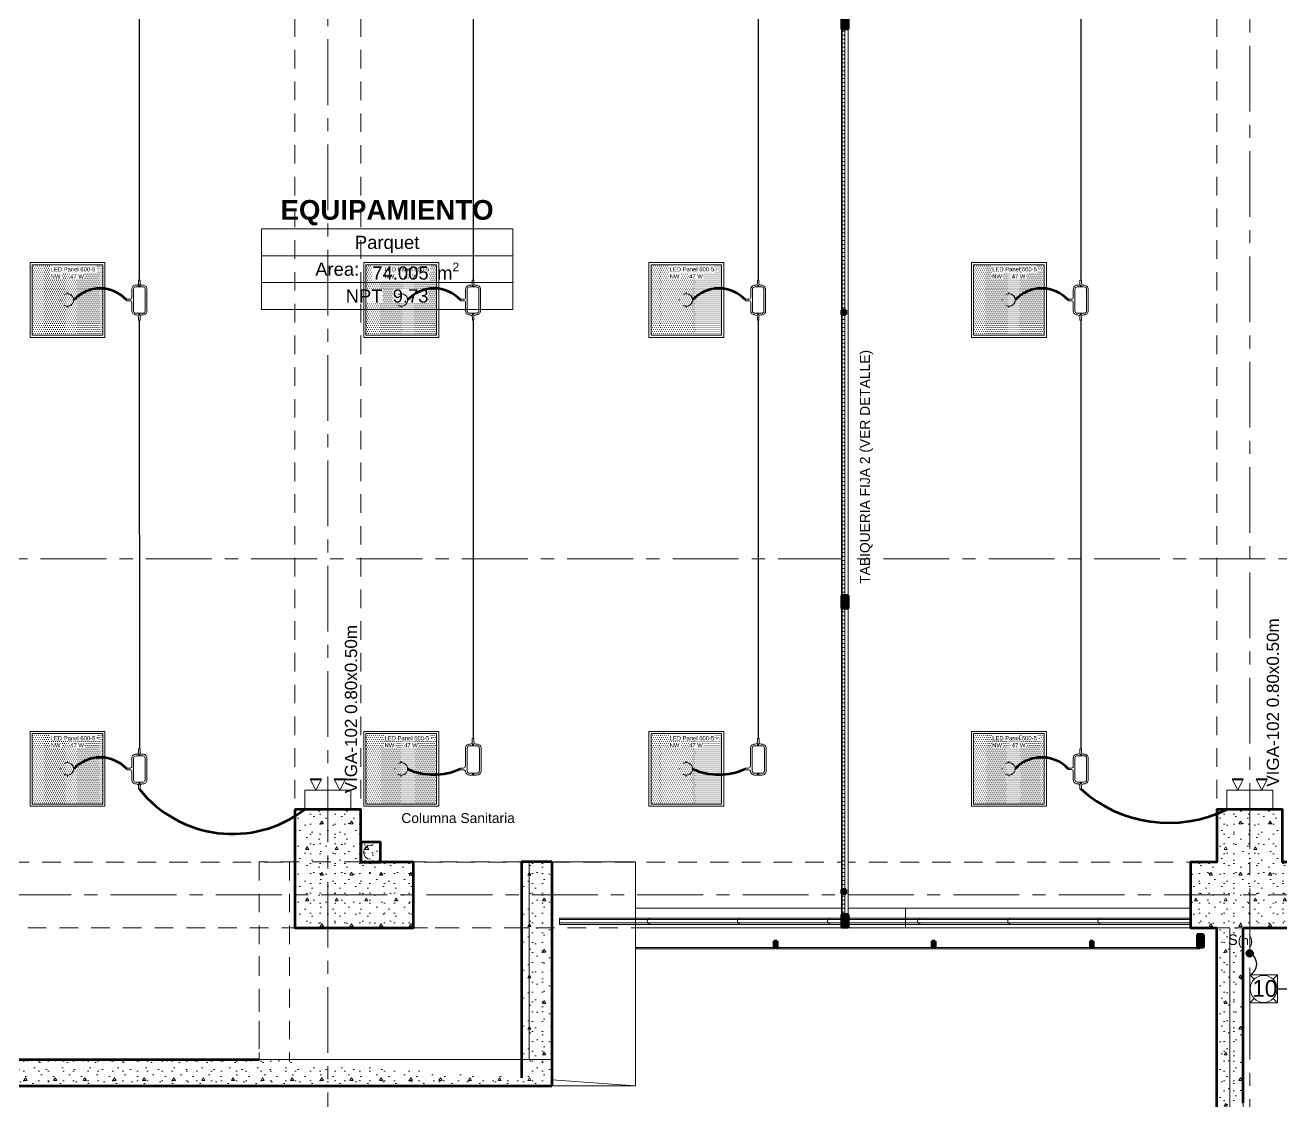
# Model space of a CAD drawing. Header units: inches. Extents: x -38 to 5698, y -33 to 92.
# Drawn here: x 213.02 to 222.56, y 5.89 to 14.06 of the extents above; entities that cross this region are included whole.
import ezdxf
from ezdxf.lldxf.tags import DXFTag

# ---------------------------------------------------------------- set-up
doc = ezdxf.new("R2010")
doc.units = ezdxf.units.IN
doc.header["$MEASUREMENT"] = 0
doc.set_wipeout_variables(frame=1)
for name, pattern in [('CONTINUA', [0]), ('DASHED', [0.75, 0.5, -0.25]), ('Hidden Line', [0.195611, 0.141111, -0.0545]), ('Línea Oculta', [0.195611, 0.141111, -0.0545]), ('Punto & Raya', [0.65, 0.5, -0.075, 0, -0.075]), ('Rayas', [0.282222, 0.141111, -0.141111]), ('Wipeout_Contour', [1, 0, -1])]:
    doc.linetypes.add(name, pattern=pattern)
for name, color, linetype, lineweight in [('00 IE CKTO TOMAS', 111, 'Rayas', 18), ('00_IE_Luminarias', 6, 'Continuous', 30), ('ALUMBRADO_CONDUIT', 30, 'CONDUIT1', 30), ('ALUMBRADO_PVC', 6, 'PVC1', 30), ('Bancas', 1, 'Continuous', 13), ('CABLEADO EXT.', 3, 'PVCSUBT', 30), ('Luminarias', 5, 'Continuous', 20), ('pulsador', 4, 'Continuous', 40), ('Simb_Alumbrado', 140, 'CONTINUA', 30)]:
    doc.layers.add(name, color=color, linetype=linetype, lineweight=lineweight)
for name, color, linetype in [('02 _ ARQ _ ALB _ Ejes Generales', 7, 'Continuous'), ('02 _ ARQ _ ZON _ Espacio.3D', 7, 'Continuous'), ('08 _ STR _ EXT _ 06 Columnas', 7, 'Continuous'), ('08 _ STR _ EXT _ 07 Losa Aligerada', 7, 'Continuous'), ('08 _ STR _ EXT _ 08 Placas', 7, 'Continuous'), ('08 _ STR _ EXT _ 08 Placas Inclinadas', 7, 'Continuous'), ('08 _ STR _ EXT _ 09 Vigas', 7, 'Continuous'), ('Acabado - Muros', 7, 'Continuous'), ('Estructura - 04 MURO', 7, 'Continuous'), ('Estructura - Carga', 7, 'Continuous'), ('Interior - Escaleras & Barandillas', 7, 'Continuous'), ('Marcador - Secciones', 251, 'Continuous'), ('MEP - HVAC', 7, 'Continuous'), ('Notas - Etiquetas', 251, 'Continuous')]:
    doc.layers.add(name, color=color, linetype=linetype)
doc.styles.add('Annotative', font='arial.ttf')
doc.styles.add('Estilo_Generado_1', font='swisseb.ttf')
doc.styles.add('Estilo_Generado_4', font='swisse.ttf')
doc.styles.add('Estilo_Generado_7', font='swisse.ttf')
doc.styles.add('{18b73a54-fa43-428c-adcb-c1c7bbdf2c84}', font='Simplex.shx')
tags = doc.linetypes.add('CONDUIT', pattern='A,1.5,-0.210535,["con",{18b73a54-fa43-428c-adcb-c1c7bbdf2c84},S=0.2,R=0,X=0,Y=-0.065594],-0.702384', length=2.412919).pattern_tags.tags
tags[6] = DXFTag(74, 10)
tags = doc.linetypes.add('CONDUIT1', pattern='A,1,-0.19772,["con",{18b73a54-fa43-428c-adcb-c1c7bbdf2c84},S=0.2,R=0,X=0,Y=-0.065594],-0.593642', length=1.791362).pattern_tags.tags
tags[6] = DXFTag(74, 10)
tags = doc.linetypes.add('PVC1', pattern='A,1,-0.19772,["PVC",{18b73a54-fa43-428c-adcb-c1c7bbdf2c84},S=0.13,R=0,X=0,Y=-0.061851],-0.507647', length=1.705367).pattern_tags.tags
tags[6] = DXFTag(74, 10)
tags = doc.linetypes.add('PVCSUBT', pattern='A,0.6,-0.3,0.6,-0.075691,["PVC",Standard,S=0.2,R=0,X=0,Y=-0.093724],-0.621005', length=2.196696).pattern_tags.tags
tags[10] = DXFTag(74, 10)
pattern_1 = [(0, (185.00002, 3e-09), (0, 0.3897114), [0.024375, -0.200625]), (0, (185.11252, 0.19486), (0, 0.3897114), [0.024375, -0.200625]), (60, (185.00002, 3e-09), (-0.3375, 0.1948557), [0.024375, -0.200625]), (60, (185.22502, 3e-09), (-0.3375, 0.1948557), [0.024375, -0.200625]), (120, (185.0244, 3e-09), (0.3375, 0.1948557), [0.024375, -0.200625]), (120, (185.2494, 3e-09), (0.3375, 0.1948557), [0.024375, -0.200625]), (0, (185.00002, 0.0375), (0, 0.075), [0, -0.075, 0, -0.1125]), (45, (185.03752, 0.0375), (-0.05303301, 0.05303301), [0, -0.05625, 0, -0.09375])]
pattern_2 = [(0, (185.000023, 3e-09), (0, 0.03), [])]

# ---------------------------------------------------------------- blocks, each defined once
blk = doc.blocks.new('*U270')
at = {"layer": 'Luminarias', "linetype": 'DASHED', "lineweight": 0, "ltscale": 0.05}
blk.add_lwpolyline([(0, -0.0045), (0, 0.0045)], dxfattribs=at)
blk = doc.blocks.new('*U271')
at = {"color": 0, "linetype": 'ByBlock', "lineweight": -2, "transparency": 16777216}
for p, rotation in [((-0.05, 0), 90), ((0, -0.05), 180), ((0.05, 0), 269.9999999999999)]:
    blk.add_blockref('*U270', p, dxfattribs=dict(at, rotation=rotation))
blk.add_blockref('*U270', (0, 0.05), dxfattribs=at)
blk = doc.blocks.new('PANEL LED 50W')
at = {"layer": 'Luminarias'}
h = blk.add_hatch(dxfattribs=at)
h.set_pattern_fill('DOTS', color=4, scale=0.009097)
h.set_pattern_definition([(0, (0, -2e-14), (0.0072206, 0.01444116), [0, -0.01444116])])
h.paths.add_polyline_path([(-0.2574, -0.2574), (0.2574, -0.2574), (0.2574, 0.2574), (-0.2574, 0.2574)])
h.paths.add_polyline_path([(-0.1296, 0.0974), (0.1849, 0.0974), (0.1849, 0.2469), (-0.1296, 0.2469)], flags=24)
at = {"layer": 'Luminarias', "color": 4, "lineweight": 0}
for points in [[(-0.2729, 0.2729), (0.2729, 0.2729), (0.2729, -0.2729), (-0.2729, -0.2729)], [(-0.2574, -0.2574), (0.2574, -0.2574), (0.2574, 0.2574), (-0.2574, 0.2574)]]:
    blk.add_lwpolyline(points, close=True, dxfattribs=at)
at = {"layer": 'Luminarias', "color": 4, "linetype": 'DASHED', "lineweight": 0, "ltscale": 0.01}
blk.add_circle((0, 0), 0.0455, dxfattribs=at)
at = {"color": 4}
blk.add_blockref('*U271', (0, 0), dxfattribs=at)
at = {"layer": 'Luminarias', "color": 4, "insert": (-0.1218, 0.2392), "char_height": 0.030929, "width": 0.382855, "attachment_point": 1}
blk.add_mtext('{\\Ftxt|c0;LED Panel 600-5 - NW      47 W}', dxfattribs=at)
blk = doc.blocks.new('lumin 47')
at = {"layer": 'ALUMBRADO_CONDUIT', "xscale": 1.041283452965173, "yscale": 1.041283452965173, "zscale": 1.041283452965173}
blk.add_blockref('PANEL LED 50W', (-76.251, 24.2433), dxfattribs=at)
blk = doc.blocks.new('oval t')
at = {"layer": 'Simb_Alumbrado', "lineweight": 13}
blk.add_lwpolyline([(0.0141, 0.0102, -0.414214), (0.0041, 0.0202), (0.0041, 0.0416), (-0.0056, 0.0416), (-0.0056, 0.0202, -0.414214), (-0.0156, 0.0102), (-0.0659, 0.0102, 0.414214), (-0.0899, -0.0138), (-0.0899, -0.0183, -0.414214), (-0.1019, -0.0303), (-0.1213, -0.0303), (-0.1213, -0.04), (-0.1016, -0.04, -0.451917), (-0.0897, -0.0535, 0.451917), (-0.0659, -0.0805), (0.0659, -0.0805, 0.414214), (0.0899, -0.0566), (0.0899, -0.0512, -0.398753), (0.1019, -0.0401), (0.1213, -0.0401), (0.1213, -0.0304), (0.1019, -0.0304, -0.368669), (0.0899, -0.0176), (0.0899, -0.0138, 0.414214), (0.0659, 0.0102), (0.0141, 0.0102)], format="xyb", dxfattribs=at)
blk.add_lwpolyline([(-0.0659, 0), (0.0659, 0, -0.414214), (0.0797, -0.0138), (0.0797, -0.0566, -0.414214), (0.0659, -0.0703), (-0.0659, -0.0703, -0.414214), (-0.0797, -0.0566), (-0.0797, -0.0138, -0.414214)], format="xyb", close=True, dxfattribs=at)
for points in [[(-0.0911, -0.0352), (-0.0828, -0.0352)], [(-0.0869, -0.031), (-0.0869, -0.0394)], [(0.0837, -0.0352), (0.0921, -0.0352)], [(0.0879, -0.031), (0.0879, -0.0394)]]:
    blk.add_lwpolyline(points, dxfattribs=at)
for centre in [(-0.0869, -0.0352), (0.0879, -0.0352)]:
    blk.add_circle(centre, 0.00419, dxfattribs=at)
blk = doc.blocks.new('CAJA OVAL TIPO L')
at = {"layer": 'Simb_Alumbrado', "lineweight": 13}
blk.add_lwpolyline([(-0.0491, -0.079), (-0.0491, -0.0343, -0.380413), (-0.0258, -0.0088), (-0.0258, -0.0088, 0.341426), (-0.0164, 0.0033), (-0.0164, 0.0236), (-0.0063, 0.0236), (-0.0063, 0.0033, 0.414214), (0.0063, -0.0092), (0.1138, -0.0092, -0.414214), (0.1388, -0.0343), (0.1388, -0.0382, 0.414214), (0.1513, -0.0508), (0.1716, -0.0508), (0.1716, -0.0609), (0.1513, -0.0609, 0.414214), (0.1388, -0.0734), (0.1388, -0.079, -0.414214), (0.1138, -0.104), (-0.0241, -0.104, -0.414214), (-0.0491, -0.079, 0.414214)], format="xyb", dxfattribs=at)
for points in [[(-0.0483, -0.0558), (-0.0395, -0.0558)], [(-0.0439, -0.0514), (-0.0439, -0.0602)], [(0.1323, -0.0558), (0.1411, -0.0558)], [(0.1367, -0.0514), (0.1367, -0.0602)]]:
    blk.add_lwpolyline(points, dxfattribs=at)
blk.add_lwpolyline([(-0.0241, -0.0199), (0.1138, -0.0199, -0.414214), (0.1282, -0.0343), (0.1282, -0.079, -0.414214), (0.1138, -0.0934), (-0.0241, -0.0934, -0.414214), (-0.0384, -0.079), (-0.0384, -0.0343, -0.414214)], format="xyb", close=True, dxfattribs=at)
for centre in [(-0.0439, -0.0558), (0.1367, -0.0558)]:
    blk.add_circle(centre, 0.00438, dxfattribs=at)
blk = doc.blocks.new('100x100x80 adosado')
at = {"layer": 'Simb_Alumbrado', "lineweight": 13}
blk.add_lwpolyline([(-0.0768, 0.0788), (0.0194, 0.0788), (0.0194, -0.0174), (-0.0768, -0.0174)], close=True, dxfattribs=at)
at = {"layer": 'Simb_Alumbrado', "lineweight": 9}
for points in [[(-0.0768, 0.0788), (-0.0618, 0.0638)], [(0.0043, 0.0638), (0.0194, 0.0788)], [(-0.0768, -0.0174), (-0.0618, -0.0023)], [(0.0043, -0.0023), (0.0194, -0.0174)]]:
    blk.add_lwpolyline(points, dxfattribs=at)
blk.add_circle((-0.0287, 0.0307), 0.0467, dxfattribs=at)
at = {"layer": 'Simb_Alumbrado', "lineweight": 9, "insert": (-0.0677, 0.0612), "char_height": 0.05773, "attachment_point": 1}
blk.add_mtext_dynamic_manual_height_columns('10', width=0.119989, gutter_width=12.5, heights=[0], dxfattribs=at)
blk = doc.blocks.new('pulsador')
at = {"layer": 'pulsador', "lineweight": 40}
h = blk.add_hatch(color=4, dxfattribs=at)
h.dxf.hatch_style = 1
h.paths.add_polyline_path([(246.2314, 46.0882, 1), (246.279, 46.0882, 1)])
h.paths.add_polyline_path([(246.2786, 46.0882, -1), (246.2317, 46.0882, -1)], flags=16)
h.paths.add_polyline_path([(246.271, 46.0882, -1), (246.2393, 46.0882, -1)], flags=0)
at = {"layer": 'pulsador'}
h = blk.add_hatch(color=4, dxfattribs=at)
h.dxf.hatch_style = 1
h.paths.add_polyline_path([(246.2393, 46.0882, 1), (246.271, 46.0882, 1)])
at = {"layer": 'pulsador', "color": 4, "lineweight": 50}
blk.add_circle((246.2552, 46.0882), 0.0238, dxfattribs=at)
at = {"layer": 'pulsador', "color": 4, "lineweight": 40}
blk.add_circle((246.2552, 46.0882), 0.0235, dxfattribs=at)
at = {"layer": 'pulsador', "color": 4}
blk.add_circle((246.2552, 46.0882), 0.0159, dxfattribs=at)
blk = doc.blocks.new('luz de emergencia')
at = {"color": 5, "lineweight": 40}
for p, q in [((164.1493, 48.9365, -0.0001), (164.2333, 48.9365, -0.0001)), ((164.3313, 48.9365, -0.0001), (164.4153, 48.9365, -0.0001))]:
    blk.add_line(p, q, dxfattribs=at)
at = {"layer": '00_IE_Luminarias', "color": 5, "linetype": 'Continuous', "lineweight": 13}
for p, q in [((164.1913, 49.0205, -0.0001), (164.1493, 48.9365, -0.0001)), ((164.2333, 48.9365, -0.0001), (164.1913, 49.0205, -0.0001)), ((164.3733, 49.0205, -0.0001), (164.3313, 48.9365, -0.0001)), ((164.4153, 48.9365, -0.0001), (164.3733, 49.0205, -0.0001))]:
    blk.add_line(p, q, dxfattribs=at)
at = {"layer": '00_IE_Luminarias', "color": 5, "linetype": 'Continuous', "lineweight": 13, "elevation": -0.0001}
blk.add_lwpolyline([(164.4573, 49.0205), (164.1073, 49.0205), (164.1073, 49.1666), (164.4573, 49.1665)], close=True, dxfattribs=at)

msp = doc.modelspace()

# ---------------------------------------------------------------- hatches: boundary and pattern name
at = {"layer": '08 _ STR _ EXT _ 06 Columnas', "linetype": 'Continuous', "lineweight": 9}
h = msp.add_hatch(dxfattribs=at)
h.set_pattern_fill('HORMIGÓN_EN_MASA_0002', style=0, pattern_type=2)
h.set_pattern_definition(pattern_1)
h.paths.add_polyline_path([(215.07, 8.1), (215.07, 7.2), (215.97, 7.2), (215.97, 7.7), (215.57, 7.7), (215.57, 8.1)])
h = msp.add_hatch(dxfattribs=at)
h.set_pattern_fill('HORMIGÓN_EN_MASA_0002', style=0, pattern_type=2)
h.set_pattern_definition(pattern_1)
h.paths.add_polyline_path([(222.27, 7.35), (222.07, 7.2), (222.27, 7.2)])
h = msp.add_hatch(dxfattribs=at)
h.set_pattern_fill('HORMIGÓN_EN_MASA_0002', style=0, pattern_type=2)
h.set_pattern_definition(pattern_1)
h.paths.add_polyline_path([(222.07, 7.2), (222.27, 7.35), (222.07, 7.35)])
at = {"layer": '08 _ STR _ EXT _ 08 Placas', "linetype": 'Continuous', "lineweight": 9}
h = msp.add_hatch(dxfattribs=at)
h.set_pattern_fill('HORMIGÓN_EN_MASA_0002', color=250, style=0, pattern_type=2)
h.set_pattern_definition(pattern_1)
h.paths.add_polyline_path([(222.07, 4.9463), (222.1404, 4.9463), (222.27, 5.8707), (222.27, 7.2), (222.07, 7.2)])
at = {"layer": '08 _ STR _ EXT _ 08 Placas Inclinadas', "linetype": 'Continuous', "lineweight": 9}
h = msp.add_hatch(dxfattribs=at)
h.set_pattern_fill('HORMIGÓN_EN_MASA_0002', style=0, pattern_type=2)
h.set_pattern_definition(pattern_1)
h.paths.add_polyline_path([(216.79, 6.0611), (214.7981, 6.2005), (212.8045, 6.2005), (212.1695, 6.1561), (212.1695, 6.0005), (216.79, 6.0005)])
h = msp.add_hatch(dxfattribs=at)
h.set_pattern_fill('HORMIGÓN_EN_MASA_0002', style=0, pattern_type=2)
h.set_pattern_definition(pattern_1)
h.paths.add_polyline_path([(217.0209, 6.0449), (216.79, 6.0611), (216.79, 6.0005), (217.0209, 6.0005)])
at = {"layer": 'Acabado - Muros', "linetype": 'Continuous', "lineweight": 0}
for points in [[(217.0786, 7.15), (217.0209, 7.15), (217.0209, 7.05), (217.0786, 7.05)], [(217.5075, 7.1), (217.5075, 7.05), (217.5325, 7.05), (217.5325, 7.1)], [(218.7075, 7.1), (218.7075, 7.05), (218.7325, 7.05), (218.7325, 7.1)], [(219.9075, 7.1), (219.9075, 7.05), (219.9325, 7.05), (219.9325, 7.1)], [(221.1075, 7.1), (221.1075, 7.05), (221.1325, 7.05), (221.1325, 7.1)], [(221.92, 7.15), (221.92, 7.05), (221.97, 7.05), (221.97, 7.15)]]:
    msp.add_hatch(color=254, dxfattribs=at).paths.add_polyline_path(points)
at = {"layer": 'Acabado - Muros', "linetype": 'Continuous', "lineweight": 9}
for points in [[(217.0555, 7.04), (217.515, 7.04), (217.515, 7.05), (217.0555, 7.05)], [(217.525, 7.04), (218.715, 7.04), (218.715, 7.05), (217.525, 7.05)], [(218.725, 7.04), (219.915, 7.04), (219.915, 7.05), (218.725, 7.05)], [(219.925, 7.04), (221.115, 7.04), (221.115, 7.05), (219.925, 7.05)], [(221.125, 7.04), (221.94, 7.04), (221.94, 7.05), (221.125, 7.05)]]:
    msp.add_hatch(color=250, dxfattribs=at).paths.add_polyline_path(points)
at = {"layer": 'Estructura - Carga', "linetype": 'Continuous', "lineweight": 13}
h = msp.add_hatch(dxfattribs=at)
h.set_pattern_fill('HORMIGÓN_ARMADO_0002', color=251, style=0, pattern_type=2)
h.set_pattern_definition([(0, (185.00002, 3e-09), (0, 0.3117692), [0.03, -0.15]), (0, (185.09002, 0.1559), (0, 0.3117692), [0.03, -0.15]), (60, (185.00002, 3e-09), (-0.27, 0.1558846), [0.03, -0.15]), (60, (185.18002, 3e-09), (-0.27, 0.1558846), [0.03, -0.15]), (120, (185.03002, 3e-09), (0.27, 0.1558846), [0.03, -0.15]), (120, (185.21002, 3e-09), (0.27, 0.1558846), [0.03, -0.15]), (0, (185.000023, 0.03), (0, 0.06), [0, -0.06, 0, -0.09]), (45, (185.030023, 0.03), (-0.04242641, 0.04242641), [0, -0.045, 0, -0.075])])
h.paths.add_polyline_path([(215.57, 7.7), (215.72, 7.7), (215.72, 7.85), (215.57, 7.85)])

# ---------------------------------------------------------------- linework, layer by layer
at = {"layer": '02 _ ARQ _ ALB _ Ejes Generales', "color": 251, "linetype": 'Punto & Raya', "lineweight": 13}
for p, q in [((222.32, 45.9), (222.32, 2.05)), ((215.32, 3.05), (215.32, 44.9))]:
    msp.add_line(p, q, dxfattribs=at)
at = {"layer": '02 _ ARQ _ ZON _ Espacio.3D', "color": 252, "linetype": 'Continuous', "lineweight": 13}
for p, q in [((214.8155, 12.5084), (214.8155, 11.8976)), ((214.8155, 12.5084), (216.7245, 12.5084)), ((216.7245, 11.8976), (216.7245, 12.5084)), ((214.8155, 12.3048), (216.7245, 12.3048)), ((214.8155, 12.1012), (216.7245, 12.1012)), ((214.8155, 11.8976), (216.7245, 11.8976))]:
    msp.add_line(p, q, dxfattribs=at)
at = {"layer": '02 _ ARQ _ ZON _ Espacio.3D', "color": 254, "linetype": 'Continuous', "lineweight": 0, "flags": 128}
for points in [[(212.17, 7.7005), (212.2252, 7.7005), (212.225, 6.2005), (216.8495, 6.1997), (216.8495, 7.6997), (217.0795, 7.6996), (217.0796, 7.6996), (217.0795, 7.35), (219.2295, 7.35), (219.2295, 17.15), (215.57, 17.15), (215.57, 16.5), (215.07, 16.5), (215.07, 17.3496), (212.17, 17.3496)], [(215.07, 8.1), (215.57, 8.1), (215.57, 7.7), (215.97, 7.7), (215.97, 7.2), (215.07, 7.2)]]:
    msp.add_lwpolyline(points, close=True, dxfattribs=at)
msp.add_lwpolyline([(229.07, 16.9), (228.27, 16.9), (228.27, 17.35), (222.6196, 17.35), (222.6196, 16.5), (222.0196, 16.5), (222.0196, 17.15), (219.27, 17.15), (219.27, 7.35), (221.87, 7.35), (221.87, 7.7), (222.07, 7.7), (222.07, 8.1), (222.57, 8.1), (222.57, 7.7), (222.77, 7.7), (222.77, 7.2), (222.27, 7.2), (222.27, 4.9463)], dxfattribs=at)
at = {"layer": '08 _ STR _ EXT _ 06 Columnas', "color": 7, "linetype": 'Continuous', "lineweight": 80, "flags": 128}
msp.add_lwpolyline([(215.07, 8.1), (215.07, 7.2), (215.97, 7.2), (215.97, 7.7), (215.57, 7.7), (215.57, 8.1)], close=True, dxfattribs=at)
at = {"layer": '08 _ STR _ EXT _ 07 Losa Aligerada', "color": 254, "linetype": 'Rayas', "lineweight": 18, "flags": 128}
msp.add_lwpolyline([(193.22, 11.97, 1.049431), (198.7936, 6.3), (209.6002, 6.3), (209.6002, 6.2005), (214.7981, 6.2005), (214.7981, 7.2), (222.07, 7.2), (222.07, 5.6637), (223.2699, 5.6637), (223.2699, 4.2), (228.3699, 4.2), (228.3699, 5.6637), (229.57, 5.6637), (229.57, 7.2), (236.57, 7.2), (236.57, 14.9999), (236.57, 15.1499), (236.5699, 15.1499), (236.5699, 15.7999), (236.57, 15.7999), (236.57, 20.35), (231.67, 20.35), (231.67, 22.35), (231.67, 22.6), (231.67, 24.5), (231.67, 24.75), (231.67, 26.75), (236.57, 26.75), (236.57, 39.9), (228.67, 39.9), (223.5529, 39.9), (223.5529, 40.9), (218.9324, 40.9), (218.9324, 39.9), (208.37, 39.9), (208.37, 41.4352), (207.42, 41.4352), (207.42, 42.9), (202.22, 42.9), (202.22, 41.4352), (201.2699, 41.4352), (201.2699, 39.9), (196.27, 39.9), (196.27, 41.1), (192.87, 41.1), (192.87, 37.7), (194.07, 37.7), (194.07, 33.9), (193.17, 33.9), (193.17, 21.2663), (193.22, 21.2663)], format="xyb", close=True, dxfattribs=at)
at = {"layer": '08 _ STR _ EXT _ 07 Losa Aligerada', "color": 254, "linetype": 'Continuous', "lineweight": 18, "flags": 128}
msp.add_lwpolyline([(212.7179, 6.2005), (217.425, 6.2005), (217.425, 7.2), (222.17, 7.2), (222.17, 4.4445), (223.2699, 4.4445), (223.2699, 4.2), (228.3699, 4.2), (228.3699, 4.4445), (229.37, 4.4445)], dxfattribs=at)
at = {"layer": '08 _ STR _ EXT _ 08 Placas', "color": 7, "linetype": 'Continuous', "lineweight": 80, "flags": 128}
for points in [[(222.07, 4.7392), (222.07, 7.2)], [(222.27, 5.8707), (222.27, 7.2)]]:
    msp.add_lwpolyline(points, dxfattribs=at)
at = {"layer": '08 _ STR _ EXT _ 08 Placas Inclinadas', "color": 251, "linetype": 'Línea Oculta', "lineweight": 13}
for p, q in [((216.79, 7.7005), (214.7981, 7.7005)), ((215.029, 7.7005), (215.029, 6.1843))]:
    msp.add_line(p, q, dxfattribs=at)
at = {"layer": '08 _ STR _ EXT _ 08 Placas Inclinadas', "color": 7, "linetype": 'Continuous', "lineweight": 80}
for p, q in [((216.79, 7.7005), (216.79, 6.0611)), ((212.1695, 6.2005), (214.7981, 6.2005))]:
    msp.add_line(p, q, dxfattribs=at)
at = {"layer": '08 _ STR _ EXT _ 08 Placas Inclinadas', "color": 251, "linetype": 'Línea Oculta', "lineweight": 13, "flags": 128}
msp.add_lwpolyline([(214.7981, 7.7005), (214.7981, 6.2005)], dxfattribs=at)
at = {"layer": '08 _ STR _ EXT _ 09 Vigas', "color": 251, "linetype": 'Hidden Line', "lineweight": 13}
for p, q in [((215.07, 7.7), (215.07, 16.9)), ((215.57, 7.7), (215.57, 16.9)), ((222.07, 7.7), (222.07, 16.9)), ((208.57, 7.7), (215.07, 7.7))]:
    msp.add_line(p, q, dxfattribs=at)
at = {"layer": 'Acabado - Muros', "color": 7, "linetype": 'Continuous', "lineweight": 60}
for p, q in [((219.27, 7.2021), (219.22, 7.2021)), ((217.0786, 7.15), (217.0209, 7.15)), ((217.0209, 7.15), (217.0209, 7.05)), ((217.0786, 7.15), (217.0786, 7.05)), ((217.5075, 7.1), (217.5075, 7.05)), ((217.5325, 7.1), (217.5075, 7.1)), ((217.5325, 7.1), (217.5325, 7.05)), ((218.7075, 7.1), (218.7075, 7.05)), ((218.7325, 7.1), (218.7075, 7.1)), ((218.7325, 7.1), (218.7325, 7.05)), ((219.9075, 7.1), (219.9075, 7.05)), ((219.9325, 7.1), (219.9075, 7.1)), ((219.9325, 7.1), (219.9325, 7.05)), ((221.1075, 7.1), (221.1075, 7.05)), ((221.1325, 7.1), (221.1075, 7.1)), ((221.1325, 7.1), (221.1325, 7.05)), ((221.92, 7.15), (221.92, 7.05)), ((221.97, 7.15), (221.92, 7.15)), ((221.97, 7.15), (221.97, 7.05)), ((217.0786, 7.05), (217.0209, 7.05)), ((217.5325, 7.05), (217.5075, 7.05)), ((218.7325, 7.05), (218.7075, 7.05)), ((219.9325, 7.05), (219.9075, 7.05)), ((221.1325, 7.05), (221.1075, 7.05)), ((221.97, 7.05), (221.92, 7.05))]:
    msp.add_line(p, q, dxfattribs=at)
at = {"layer": 'Acabado - Muros', "color": 7, "linetype": 'Continuous', "lineweight": 13, "flags": 128}
for points in [[(217.0555, 7.04), (217.0555, 7.05), (217.515, 7.05), (217.515, 7.04)], [(217.525, 7.04), (217.525, 7.05), (218.715, 7.05), (218.715, 7.04)], [(218.725, 7.04), (218.725, 7.05), (219.915, 7.05), (219.915, 7.04)], [(219.925, 7.04), (219.925, 7.05), (221.115, 7.05), (221.115, 7.04)], [(221.125, 7.04), (221.125, 7.05), (221.94, 7.05), (221.94, 7.04)]]:
    msp.add_lwpolyline(points, close=True, dxfattribs=at)
at = {"layer": 'ALUMBRADO_CONDUIT', "color": 30, "lineweight": 30, "ltscale": 0.4, "true_color": 0xf26722}
for p, q in [((213.8885, 15.3774), (213.8885, 12.1203)), ((216.4233, 15.3774), (216.4233, 12.1203)), ((218.5876, 15.3774), (218.5876, 12.1203)), ((221.0373, 15.3774), (221.0373, 12.1203)), ((213.8885, 11.8161), (213.8889, 8.5588)), ((216.4234, 11.8161), (216.4234, 8.6373)), ((218.5876, 11.8161), (218.5876, 8.6373)), ((221.0374, 11.8161), (221.0373, 8.559)), ((222.5317, 6.7366), (223.3911, 6.7366))]:
    msp.add_line(p, q, dxfattribs=at)
at = {"layer": 'ALUMBRADO_PVC', "linetype": 'PVC1', "ltscale": 0.4}
msp.add_arc((222.2823, 6.9249), 0.0906, 294.57432, 65.42569, dxfattribs=at)
at = {"layer": 'CABLEADO EXT.', "color": 3, "lineweight": 80}
for centre, radius, start, end in [((213.5912, 11.7819), 0.2747, 42.972, 137.028), ((216.1261, 11.7819), 0.2747, 42.972, 137.028), ((218.2903, 11.7819), 0.2747, 42.972, 137.028), ((220.7401, 11.7819), 0.2747, 42.972, 137.028), ((213.5916, 8.2204), 0.2747, 42.972, 137.028), ((220.7401, 8.2206), 0.2747, 42.972, 137.028), ((216.1252, 8.8402), 0.4764, 245.15063, 294.62977), ((218.2895, 8.8402), 0.4764, 245.15063, 294.62977), ((214.5957, 8.8168), 0.9031, 218.50373, 307.46519), ((221.7052, 8.993), 0.9954, 227.8679, 296.22388)]:
    msp.add_arc(centre, radius, start, end, dxfattribs=at)
at = {"layer": 'Estructura - Carga', "color": 7, "linetype": 'Continuous', "lineweight": 80, "flags": 128}
msp.add_lwpolyline([(215.57, 7.7), (215.72, 7.7), (215.72, 7.85), (215.57, 7.85)], close=True, dxfattribs=at)
at = {"layer": 'Interior - Escaleras & Barandillas', "color": 161, "linetype": 'Continuous', "lineweight": 13, "flags": 128}
for points in [[(217.7639, 7.2688, 1), (217.7639, 7.2313, 1)], [(218.4482, 7.2688, 1), (218.4482, 7.2313, 1)], [(219.1326, 7.2688, 1), (219.1326, 7.2313, 1)]]:
    msp.add_lwpolyline(points, format="xyb", dxfattribs=at)
at = {"layer": 'Marcador - Secciones', "color": 251, "linetype": 'Punto & Raya', "lineweight": 13}
msp.add_line((189.9384, 10.0018), (231.3507, 10.0018), dxfattribs=at)
at = {"layer": 'MEP - HVAC', "color": 7, "linetype": 'Continuous', "lineweight": 13, "flags": 128}
msp.add_lwpolyline([(215.645, 7.721, -1), (215.645, 7.829)], format="xyb", dxfattribs=at)

# ---------------------------------------------------------------- block references
for p in [(289.5938, -12.2744), (292.1286, -12.2741), (294.2929, -12.2741), (296.7427, -12.2741), (289.5938, -15.8356), (292.1286, -15.8356), (294.2929, -15.8356), (296.7427, -15.8354)]:
    msp.add_blockref('lumin 47', p)
at = {"color": 4, "lineweight": 40}
msp.add_blockref('pulsador', (-23.9352, -39.0809), dxfattribs=at)
at = {"layer": 'ALUMBRADO_CONDUIT', "linetype": 'CONDUIT', "lineweight": 30, "xscale": 1.253906979044094, "yscale": 1.253906979044094, "zscale": 1.253906979044094, "rotation": 90}
for p in [(216.3534, 8.4221), (218.5176, 8.4221)]:
    msp.add_blockref('CAJA OVAL TIPO L', p, dxfattribs=at)
at = {"layer": 'ALUMBRADO_CONDUIT', "linetype": 'PVC1', "lineweight": 35, "xscale": 2.199856799627834, "yscale": 2.199856799627834, "zscale": 2.199856799627834}
msp.add_blockref('100x100x80 adosado', (222.489, 6.669), dxfattribs=at)
at = {"layer": 'Bancas', "color": 252, "true_color": 0x939598, "xscale": -1.253906979044094, "yscale": 1.253906979044094, "zscale": 1.253906979044094, "rotation": 90}
for p in [(213.8444, 11.9682), (216.3792, 11.9682), (218.5435, 11.9682), (220.9932, 11.9682), (213.8448, 8.4067), (220.9932, 8.4069)]:
    msp.add_blockref('oval t', p, dxfattribs=at)
at = {"layer": 'pulsador', "color": 4, "lineweight": 40, "xscale": -1, "rotation": 179.9990839526639}
for p in [(51.0385, 57.2692, 0.0001), (58.0385, 57.2692, 0.0001)]:
    msp.add_blockref('luz de emergencia', p, dxfattribs=at)

# ---------------------------------------------------------------- texts
at = {"layer": '00 IE CKTO TOMAS', "insert": (222.155, 7.0501), "char_height": 0.08, "width": 0.768045, "attachment_point": 7, "style": 'Annotative'}
msp.add_mtext('S{\\H0.84375x;(n)}', dxfattribs=at)
at = {"layer": '02 _ ARQ _ ZON _ Espacio.3D', "color": 252, "lineweight": 25, "attachment_point": 2}
for s, insert, char_height, style in [('\\A1;{\\pqc;\\pt0;\\fSwis721 Ex BT|b1|i0|c0|p34;EQUIPAMIENTO}', (215.77, 12.7283), 0.15, 'Estilo_Generado_1'), ('\\A1;{\\pqc;\\pt0;\\fSwis721 Ex BT|b0|i0|c238|p34;Parquet}', (215.77, 12.4566), 0.1, 'Estilo_Generado_7'), ('\\A1;{\\pqc;\\pt0;\\fSwis721 Ex BT|b0|i0|c238|p34;Area: }', (215.3915, 12.253), 0.1, 'Estilo_Generado_7'), ('\\A1;{\\pqc;\\pt0,0.3;\\fSwis721 Ex BT|b0|i0|c238|p34;74.005\\fSwis721 Ex BT|b0|i0|c238|p34;\\A1{\\H.66x;\\S^  ;}\\fSwis721 Ex BT|b0|i0|c238|p34; m\\fSwis721 Ex BT|b0|i0|c238|p34;\\A1{\\H.66x;\\S2^  ;}}', (215.9876, 12.253), 0.1, 'Estilo_Generado_7'), ('\\A1;{\\pqc;\\pt0;\\fSwis721 Ex BT|b0|i0|c238|p34;NPT  9.73}', (215.77, 12.0494), 0.1, 'Estilo_Generado_7')]:
    msp.add_mtext(s, dxfattribs=dict(at, insert=insert, char_height=char_height, style=style))
at = {"layer": 'Notas - Etiquetas', "color": 8, "linetype": 'Continuous', "lineweight": 13, "style": 'Estilo_Generado_4'}
for s, insert, char_height, attachment_point, rotation in [('\\A1;{\\pql;\\fSwis721 Ex BT|b0|i0|c0|p34;TABIQUERIA FIJA 2 (VER DETALLE)\\fSwis721 Ex BT|b0|i0|c0|p34; }', (219.4097, 9.814), 0.075, 4, 90.00002), ('\\A1;{\\pql;\\fSwis721 Ex BT|b0|i0|c0|p34;VIGA-102\\fSwis721 Ex BT|b0|i0|c0|p34; \\fSwis721 Ex BT|b0|i0|c0|p34;0.80\\fSwis721 Ex BT|b0|i0|c0|p34;x\\fSwis721 Ex BT|b0|i0|c0|p34;0.50\\fSwis721 Ex BT|b0|i0|c0|p34;m}', (222.5433, 8.2724), 0.0925, 7, 90), ('\\A1;{\\pql;\\fSwis721 Ex BT|b0|i0|c0|p34;VIGA-102\\fSwis721 Ex BT|b0|i0|c0|p34; \\fSwis721 Ex BT|b0|i0|c0|p34;0.80\\fSwis721 Ex BT|b0|i0|c0|p34;x\\fSwis721 Ex BT|b0|i0|c0|p34;0.50\\fSwis721 Ex BT|b0|i0|c0|p34;m}', (215.5433, 8.2222), 0.0925, 7, 90)]:
    msp.add_mtext(s, dxfattribs=dict(at, insert=insert, char_height=char_height, attachment_point=attachment_point, rotation=rotation))
at = {"layer": 'Notas - Etiquetas', "color": 8, "linetype": 'Continuous', "lineweight": 35, "insert": (215.8783, 8.0333), "char_height": 0.075, "attachment_point": 4, "style": 'Estilo_Generado_4'}
msp.add_mtext('\\A1;{\\pql;\\fSwis721 Ex BT|b0|i0|c0|p34;Columna Sanitaria}', dxfattribs=at)

# ---------------------------------------------------------------- next in the draw order: wipeouts: each hides what was drawn before it
at = {"color": 254, "linetype": 'Wipeout_Contour', "lineweight": 0, "ltscale": 4921.583307}
msp.add_wipeout([(217.0209, 6.0449), (217.0209, 6.0005), (217.656, 6.0005)], dxfattribs=at).dxf.layer = '08 _ STR _ EXT _ 08 Placas Inclinadas'
at = {"color": 254, "linetype": 'Wipeout_Contour', "lineweight": 0, "ltscale": 9854.159259}
msp.add_wipeout([(219.27, 14.0249), (219.22, 14.0249), (219.22, 11.8914), (219.253, 11.8914), (219.253, 11.8749), (219.27, 11.8749)], dxfattribs=at).dxf.layer = 'Acabado - Muros'
at = {"color": 254, "linetype": 'Wipeout_Contour', "lineweight": 0, "ltscale": 6575.689694}
msp.add_wipeout([(219.7064, 7.35), (219.7064, 7.2), (221.87, 7.2), (221.87, 7.35)], dxfattribs=at).dxf.layer = 'Estructura - 04 MURO'

# ---------------------------------------------------------------- next in the draw order: hatches: boundary and pattern name
at = {"layer": '08 _ STR _ EXT _ 06 Columnas', "linetype": 'Continuous', "lineweight": 9}
h = msp.add_hatch(dxfattribs=at)
h.set_pattern_fill('HORMIGÓN_EN_MASA_0002', style=0, pattern_type=2)
h.set_pattern_definition(pattern_1)
h.paths.add_polyline_path([(221.87, 7.7), (221.87, 7.2), (222.07, 7.2), (222.07, 7.35), (222.27, 7.35), (222.27, 7.2), (222.77, 7.2), (222.77, 7.7), (222.57, 7.7), (222.57, 8.1), (222.07, 8.1), (222.07, 7.7)])

# ---------------------------------------------------------------- next in the draw order: linework, layer by layer
at = {"layer": '08 _ STR _ EXT _ 06 Columnas', "color": 7, "linetype": 'Continuous', "lineweight": 80, "flags": 128}
msp.add_lwpolyline([(222.27, 7.2), (222.77, 7.2), (222.77, 7.7), (222.57, 7.7), (222.57, 8.1), (222.07, 8.1), (222.07, 7.7), (221.87, 7.7), (221.87, 7.2), (222.07, 7.2)], dxfattribs=at)
at = {"layer": 'Estructura - 04 MURO', "color": 7, "linetype": 'Continuous', "lineweight": 13, "flags": 128}
for points in [[(221.87, 7.35), (219.7064, 7.35)], [(219.7064, 7.2), (219.7064, 7.35)], [(219.7064, 7.2), (221.87, 7.2)]]:
    msp.add_lwpolyline(points, dxfattribs=at)
at = {"layer": 'Interior - Escaleras & Barandillas', "color": 161, "linetype": 'Continuous', "lineweight": 13, "flags": 128}
for points in [[(219.8169, 7.2688, 1), (219.8169, 7.2313, 1)], [(220.5013, 7.2688, 1), (220.5013, 7.2313, 1)], [(221.1857, 7.2688, 1), (221.1857, 7.2313, 1)]]:
    msp.add_lwpolyline(points, format="xyb", dxfattribs=at)

# ---------------------------------------------------------------- next in the draw order: wipeouts: each hides what was drawn before it
at = {"color": 254, "linetype": 'Wipeout_Contour', "lineweight": 0, "ltscale": 6561.884499}
msp.add_wipeout([(217.656, 6.0005), (217.656, 7.7005), (217.0209, 7.7005), (217.0209, 6.0449)], dxfattribs=at).dxf.layer = '08 _ STR _ EXT _ 08 Placas Inclinadas'
at = {"color": 254, "linetype": 'Wipeout_Contour', "lineweight": 0, "ltscale": 9854.110916}
msp.add_wipeout([(219.22, 11.8584), (219.22, 9.7249), (219.27, 9.7249), (219.27, 11.8749), (219.253, 11.8749), (219.253, 11.8584)], dxfattribs=at).dxf.layer = 'Acabado - Muros'

# ---------------------------------------------------------------- next in the draw order: hatches: boundary and pattern name
at = {"layer": '08 _ STR _ EXT _ 08 Placas Inclinadas', "linetype": 'Continuous', "lineweight": 9}
h = msp.add_hatch(dxfattribs=at)
h.set_pattern_fill('HORMIGÓN_EN_MASA_0002', style=0, pattern_type=2)
h.set_pattern_definition(pattern_1)
h.paths.add_polyline_path([(217.0209, 6.0449), (217.0209, 7.7005), (216.79, 7.7005), (216.79, 6.0611)])

# ---------------------------------------------------------------- next in the draw order: linework, layer by layer
at = {"layer": '08 _ STR _ EXT _ 08 Placas Inclinadas', "color": 7, "linetype": 'Continuous', "lineweight": 80}
msp.add_line((217.0209, 7.7005), (217.0209, 6.0005), dxfattribs=at)
at = {"layer": '08 _ STR _ EXT _ 08 Placas Inclinadas', "color": 7, "linetype": 'Continuous', "lineweight": 80, "flags": 128}
for points in [[(217.0209, 7.7005), (216.79, 7.7005)], [(211.9385, 6.0005), (217.0209, 6.0005)]]:
    msp.add_lwpolyline(points, dxfattribs=at)
at = {"layer": '08 _ STR _ EXT _ 08 Placas Inclinadas', "color": 7, "linetype": 'Continuous', "lineweight": 13, "flags": 128}
for points in [[(217.656, 7.7005), (217.0209, 7.7005)], [(217.656, 6.0005), (217.656, 7.7005)], [(217.656, 6.0005), (217.0209, 6.0449)], [(217.656, 6.0005), (217.0209, 6.0005)]]:
    msp.add_lwpolyline(points, dxfattribs=at)
at = {"layer": '08 _ STR _ EXT _ 09 Vigas', "color": 251, "linetype": 'Hidden Line', "lineweight": 13}
for p, q in [((215.57, 7.7), (222.07, 7.7)), ((236.57, 7.2), (194.07, 7.2))]:
    msp.add_line(p, q, dxfattribs=at)
at = {"layer": 'Acabado - Muros', "color": 251, "linetype": 'Continuous', "lineweight": 13, "flags": 128}
for points in [[(219.22, 11.8914), (219.22, 14.0249)], [(219.27, 9.7249), (219.27, 11.8749), (219.27, 14.0249)], [(219.22, 9.7249), (219.22, 11.8584)]]:
    msp.add_lwpolyline(points, dxfattribs=at)
at = {"layer": 'Interior - Escaleras & Barandillas', "color": 161, "linetype": 'Continuous', "lineweight": 13, "flags": 128}
msp.add_lwpolyline([(221.87, 7.225), (221.87, 7.275), (217.0795, 7.275), (217.0795, 7.225)], close=True, dxfattribs=at)
msp.add_lwpolyline([(217.0795, 7.2375), (221.87, 7.2375)], dxfattribs=at)

# ---------------------------------------------------------------- next in the draw order: wipeouts: each hides what was drawn before it
at = {"color": 254, "linetype": 'Wipeout_Contour', "lineweight": 0, "ltscale": 6569.555675}
msp.add_wipeout([(219.225, 11.8584), (219.225, 9.7249), (219.245, 9.7249), (219.245, 11.8584)], dxfattribs=at).dxf.layer = 'Acabado - Muros'
at = {"color": 254, "linetype": 'Wipeout_Contour', "lineweight": 0, "ltscale": 9853.978716}
msp.add_wipeout([(219.22, 7.3021), (219.27, 7.3021), (219.27, 7.4749), (219.253, 7.4749), (219.253, 7.4584), (219.22, 7.4584)], dxfattribs=at).dxf.layer = 'Acabado - Muros'

# ---------------------------------------------------------------- next in the draw order: hatches: boundary and pattern name
at = {"layer": 'Acabado - Muros', "linetype": 'Continuous', "lineweight": 0}
h = msp.add_hatch(dxfattribs=at)
h.set_pattern_fill('CONTRACHAPADO_0002', color=254, style=0, pattern_type=2)
h.set_pattern_definition(pattern_2)
h.paths.add_polyline_path([(219.225, 11.8584), (219.225, 9.7249), (219.245, 9.7249), (219.245, 11.8584)])

# ---------------------------------------------------------------- next in the draw order: linework, layer by layer
at = {"layer": 'Acabado - Muros', "color": 7, "linetype": 'Continuous', "lineweight": 60}
msp.add_line((219.27, 9.7249), (219.22, 9.7249), dxfattribs=at)
at = {"layer": 'Acabado - Muros', "color": 7, "linetype": 'Continuous', "lineweight": 13, "flags": 128}
msp.add_lwpolyline([(219.225, 11.8584), (219.245, 11.8584), (219.245, 9.7249), (219.225, 9.7249)], close=True, dxfattribs=at)

# ---------------------------------------------------------------- next in the draw order: wipeouts: each hides what was drawn before it
at = {"color": 254, "linetype": 'Wipeout_Contour', "lineweight": 0, "ltscale": 9853.994783}
msp.add_wipeout([(219.27, 9.6249), (219.22, 9.6249), (219.22, 7.4914), (219.253, 7.4914), (219.253, 7.4749), (219.27, 7.4749)], dxfattribs=at).dxf.layer = 'Acabado - Muros'

# ---------------------------------------------------------------- next in the draw order: linework, layer by layer
at = {"layer": 'Acabado - Muros', "color": 251, "linetype": 'Continuous', "lineweight": 13, "flags": 128}
for points in [[(219.22, 7.4914), (219.22, 9.6249)], [(219.27, 7.3021), (219.27, 7.4749), (219.27, 9.6249)], [(219.22, 7.3021), (219.22, 7.4584)]]:
    msp.add_lwpolyline(points, dxfattribs=at)

# ---------------------------------------------------------------- next in the draw order: wipeouts: each hides what was drawn before it
at = {"color": 254, "linetype": 'Wipeout_Contour', "lineweight": 0, "ltscale": 6569.618327}
msp.add_wipeout([(219.225, 14.0249), (219.225, 11.8914), (219.245, 11.8914), (219.245, 14.0249)], dxfattribs=at).dxf.layer = 'Acabado - Muros'

# ---------------------------------------------------------------- next in the draw order: hatches: boundary and pattern name
at = {"layer": 'Acabado - Muros', "linetype": 'Continuous', "lineweight": 0}
for points in [[(219.27, 14.1249), (219.22, 14.1249), (219.22, 14.0249), (219.27, 14.0249)], [(219.253, 11.8914), (219.22, 11.8914), (219.22, 11.8584), (219.253, 11.8584)]]:
    msp.add_hatch(color=254, dxfattribs=at).paths.add_polyline_path(points)
h = msp.add_hatch(dxfattribs=at)
h.set_pattern_fill('CONTRACHAPADO_0002', color=254, style=0, pattern_type=2)
h.set_pattern_definition(pattern_2)
h.paths.add_polyline_path([(219.225, 14.0249), (219.225, 11.8914), (219.245, 11.8914), (219.245, 14.0249)])

# ---------------------------------------------------------------- next in the draw order: linework, layer by layer
at = {"layer": 'Acabado - Muros', "color": 7, "linetype": 'Continuous', "lineweight": 60}
for p, q in [((219.22, 14.1249), (219.22, 14.0249)), ((219.27, 14.1249), (219.27, 14.0249)), ((219.27, 14.0249), (219.22, 14.0249)), ((219.22, 11.8914), (219.22, 11.8584)), ((219.253, 11.8914), (219.22, 11.8914)), ((219.253, 11.8584), (219.22, 11.8584)), ((219.253, 11.8914), (219.253, 11.8584))]:
    msp.add_line(p, q, dxfattribs=at)
at = {"layer": 'Acabado - Muros', "color": 7, "linetype": 'Continuous', "lineweight": 13, "flags": 128}
msp.add_lwpolyline([(219.225, 14.0249), (219.245, 14.0249), (219.245, 11.8914), (219.225, 11.8914)], close=True, dxfattribs=at)

# ---------------------------------------------------------------- next in the draw order: wipeouts: each hides what was drawn before it
at = {"color": 254, "linetype": 'Wipeout_Contour', "lineweight": 0, "ltscale": 6569.503052}
msp.add_wipeout([(219.225, 9.6249), (219.225, 7.4914), (219.245, 7.4914), (219.245, 9.6249)], dxfattribs=at).dxf.layer = 'Acabado - Muros'

# ---------------------------------------------------------------- next in the draw order: hatches: boundary and pattern name
at = {"layer": 'Acabado - Muros', "linetype": 'Continuous', "lineweight": 0}
msp.add_hatch(color=254, dxfattribs=at).paths.add_polyline_path([(219.27, 9.7249), (219.22, 9.7249), (219.22, 9.6249), (219.27, 9.6249)])
h = msp.add_hatch(dxfattribs=at)
h.set_pattern_fill('CONTRACHAPADO_0002', color=254, style=0, pattern_type=2)
h.set_pattern_definition(pattern_2)
h.paths.add_polyline_path([(219.225, 9.6249), (219.225, 7.4914), (219.245, 7.4914), (219.245, 9.6249)])

# ---------------------------------------------------------------- next in the draw order: linework, layer by layer
at = {"layer": 'Acabado - Muros', "color": 7, "linetype": 'Continuous', "lineweight": 60}
for p, q in [((219.22, 9.7249), (219.22, 9.6249)), ((219.27, 9.7249), (219.27, 9.6249)), ((219.27, 9.6249), (219.22, 9.6249))]:
    msp.add_line(p, q, dxfattribs=at)
at = {"layer": 'Acabado - Muros', "color": 7, "linetype": 'Continuous', "lineweight": 13, "flags": 128}
msp.add_lwpolyline([(219.225, 9.6249), (219.245, 9.6249), (219.245, 7.4914), (219.225, 7.4914)], close=True, dxfattribs=at)

# ---------------------------------------------------------------- next in the draw order: wipeouts: each hides what was drawn before it
at = {"color": 254, "linetype": 'Wipeout_Contour', "lineweight": 0, "ltscale": 6569.478821}
msp.add_wipeout([(219.225, 7.4584), (219.225, 7.3021), (219.245, 7.3021), (219.245, 7.4584)], dxfattribs=at).dxf.layer = 'Acabado - Muros'

# ---------------------------------------------------------------- next in the draw order: hatches: boundary and pattern name
at = {"layer": 'Acabado - Muros', "linetype": 'Continuous', "lineweight": 0}
for points in [[(219.253, 7.4914), (219.22, 7.4914), (219.22, 7.4584), (219.253, 7.4584)], [(219.22, 7.3021), (219.22, 7.2021), (219.27, 7.2021), (219.27, 7.3021)]]:
    msp.add_hatch(color=254, dxfattribs=at).paths.add_polyline_path(points)
h = msp.add_hatch(dxfattribs=at)
h.set_pattern_fill('CONTRACHAPADO_0002', color=254, style=0, pattern_type=2)
h.set_pattern_definition(pattern_2)
h.paths.add_polyline_path([(219.225, 7.4584), (219.225, 7.3021), (219.245, 7.3021), (219.245, 7.4584)])

# ---------------------------------------------------------------- next in the draw order: linework, layer by layer
at = {"layer": '02 _ ARQ _ ALB _ Ejes Generales', "color": 251, "linetype": 'Punto & Raya', "lineweight": 13}
msp.add_line((240.57, 7.45), (189.8454, 7.45), dxfattribs=at)
at = {"layer": 'Acabado - Muros', "color": 7, "linetype": 'Continuous', "lineweight": 60}
for p, q in [((219.22, 7.4914), (219.22, 7.4584)), ((219.253, 7.4914), (219.22, 7.4914)), ((219.253, 7.4584), (219.22, 7.4584)), ((219.253, 7.4914), (219.253, 7.4584)), ((219.22, 7.3021), (219.22, 7.2021)), ((219.27, 7.3021), (219.22, 7.3021)), ((219.27, 7.3021), (219.27, 7.2021))]:
    msp.add_line(p, q, dxfattribs=at)
at = {"layer": 'Acabado - Muros', "color": 7, "linetype": 'Continuous', "lineweight": 13, "flags": 128}
msp.add_lwpolyline([(219.225, 7.4584), (219.245, 7.4584), (219.245, 7.3021), (219.225, 7.3021)], close=True, dxfattribs=at)
at = {"layer": 'Interior - Escaleras & Barandillas', "color": 161, "linetype": 'Continuous', "lineweight": 13, "flags": 128}
msp.add_lwpolyline([(221.87, 7.2625), (217.0795, 7.2625)], dxfattribs=at)

doc.saveas('drawing.dxf')
